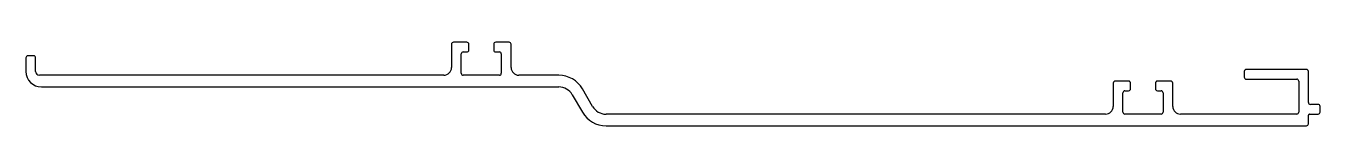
# Model space of a CAD drawing. Extents: x 2354 to 2686, y 962 to 984.
import ezdxf

# ---------------------------------------------------------------- set-up
doc = ezdxf.new("R2010")
doc.units = 0
doc.layers.get('0').update_dxf_attribs({"linetype": 'CONTINUOUS'})

msp = doc.modelspace()

# ---------------------------------------------------------------- linework, layer by layer
for p, q in [((2462.95, 983.11), (2462.95, 977.11)), ((2466.9, 983.61), (2463.45, 983.61)), ((2465.95, 981.11), (2466.9, 981.11)), ((2467.4, 981.61), (2467.4, 983.11)), ((2473.8, 983.11), (2473.8, 981.61)), ((2477.75, 983.61), (2474.3, 983.61)), ((2474.3, 981.11), (2475.25, 981.11)), ((2478.25, 977.11), (2478.25, 983.11)), ((2353.6, 979.61), (2353.6, 976.11)), ((2355.6, 980.11), (2354.1, 980.11)), ((2356.1, 976.11), (2356.1, 979.61)), ((2465.45, 975.61), (2465.45, 980.61)), ((2475.75, 980.61), (2475.75, 975.61)), ((2460.95, 975.11), (2357.1, 975.11)), ((2475.25, 975.11), (2465.95, 975.11)), ((2490.52, 975.11), (2480.25, 975.11)), ((2666.6, 976.11), (2666.6, 974.61)), ((2682.6, 976.61), (2667.1, 976.61)), ((2683.1, 968.11), (2683.1, 976.11)), ((2357.6, 972.11), (2490.52, 972.11)), ((2499.18, 967.11), (2496.57, 971.63)), ((2632.95, 973.11), (2632.95, 967.11)), ((2636.9, 973.61), (2633.45, 973.61)), ((2635.95, 971.11), (2636.9, 971.11)), ((2637.4, 971.61), (2637.4, 973.11)), ((2643.8, 973.11), (2643.8, 971.61)), ((2647.75, 973.61), (2644.3, 973.61)), ((2644.3, 971.11), (2645.25, 971.11)), ((2648.25, 967.11), (2648.25, 973.11)), ((2667.1, 974.11), (2680.1, 974.11)), ((2680.6, 973.61), (2680.6, 965.61)), ((2493.99, 970.11), (2493.99, 970.11)), ((2493.99, 970.11), (2496.58, 965.61)), ((2635.45, 965.61), (2635.45, 970.61)), ((2645.75, 970.61), (2645.75, 965.61)), ((2685.6, 967.61), (2683.6, 967.61)), ((2630.95, 965.11), (2502.65, 965.11)), ((2645.25, 965.11), (2635.95, 965.11)), ((2680.1, 965.11), (2650.25, 965.11)), ((2683.1, 962.61), (2683.1, 964.81)), ((2683.4, 965.11), (2683.4, 965.11)), ((2683.4, 965.11), (2685.6, 965.11)), ((2686.1, 965.61), (2686.1, 967.11)), ((2502.65, 962.11), (2682.6, 962.11))]:
    msp.add_line(p, q)
for centre, radius, start, end in [((2463.45, 983.11), 0.5, 90, 180), ((2465.95, 980.61), 0.5, 90, 180), ((2466.9, 983.11), 0.5, 0, 90), ((2466.9, 981.61), 0.5, 270, 0), ((2474.3, 983.11), 0.5, 90, 180), ((2474.3, 981.61), 0.5, 180, 270), ((2475.25, 980.61), 0.5, 0, 90), ((2477.75, 983.11), 0.5, 0, 90), ((2354.1, 979.61), 0.5, 90, 180), ((2355.6, 979.61), 0.5, 0, 90), ((2357.6, 976.11), 4, 180, 270), ((2357.1, 976.11), 1, 180, 270), ((2460.95, 977.11), 2, 270, 0), ((2465.95, 975.61), 0.5, 180, 270), ((2475.25, 975.61), 0.5, 270, 0), ((2480.25, 977.11), 2, 180, 270), ((2490.52, 968.11), 7, 30.1899, 90), ((2667.1, 976.11), 0.5, 90, 180), ((2667.1, 974.61), 0.5, 180, 270), ((2682.6, 976.11), 0.5, 0, 90), ((2490.52, 968.11), 4, 29.9995, 90), ((2633.45, 973.11), 0.5, 90, 180), ((2635.95, 970.61), 0.5, 90, 180), ((2636.9, 973.11), 0.5, 0, 90), ((2636.9, 971.61), 0.5, 270, 0), ((2644.3, 973.11), 0.5, 90, 180), ((2644.3, 971.61), 0.5, 180, 270), ((2645.25, 970.61), 0.5, 0, 90), ((2647.75, 973.11), 0.5, 0, 90), ((2680.1, 973.61), 0.5, 0, 90), ((2683.6, 968.11), 0.5, 180, 270), ((2685.6, 967.11), 0.5, 0, 90), ((2502.65, 969.11), 7, 209.9995, 270), ((2502.65, 969.11), 4, 210.0007, 270), ((2630.95, 967.11), 2, 270, 0), ((2635.95, 965.61), 0.5, 180, 270), ((2645.25, 965.61), 0.5, 270, 0), ((2650.25, 967.11), 2, 180, 270), ((2680.1, 965.61), 0.5, 270, 0), ((2683.4, 964.81), 0.3, 90, 180.5169), ((2685.6, 965.61), 0.5, 270, 0), ((2682.6, 962.61), 0.5, 270, 0)]:
    msp.add_arc(centre, radius, start, end)

doc.saveas('drawing.dxf')
